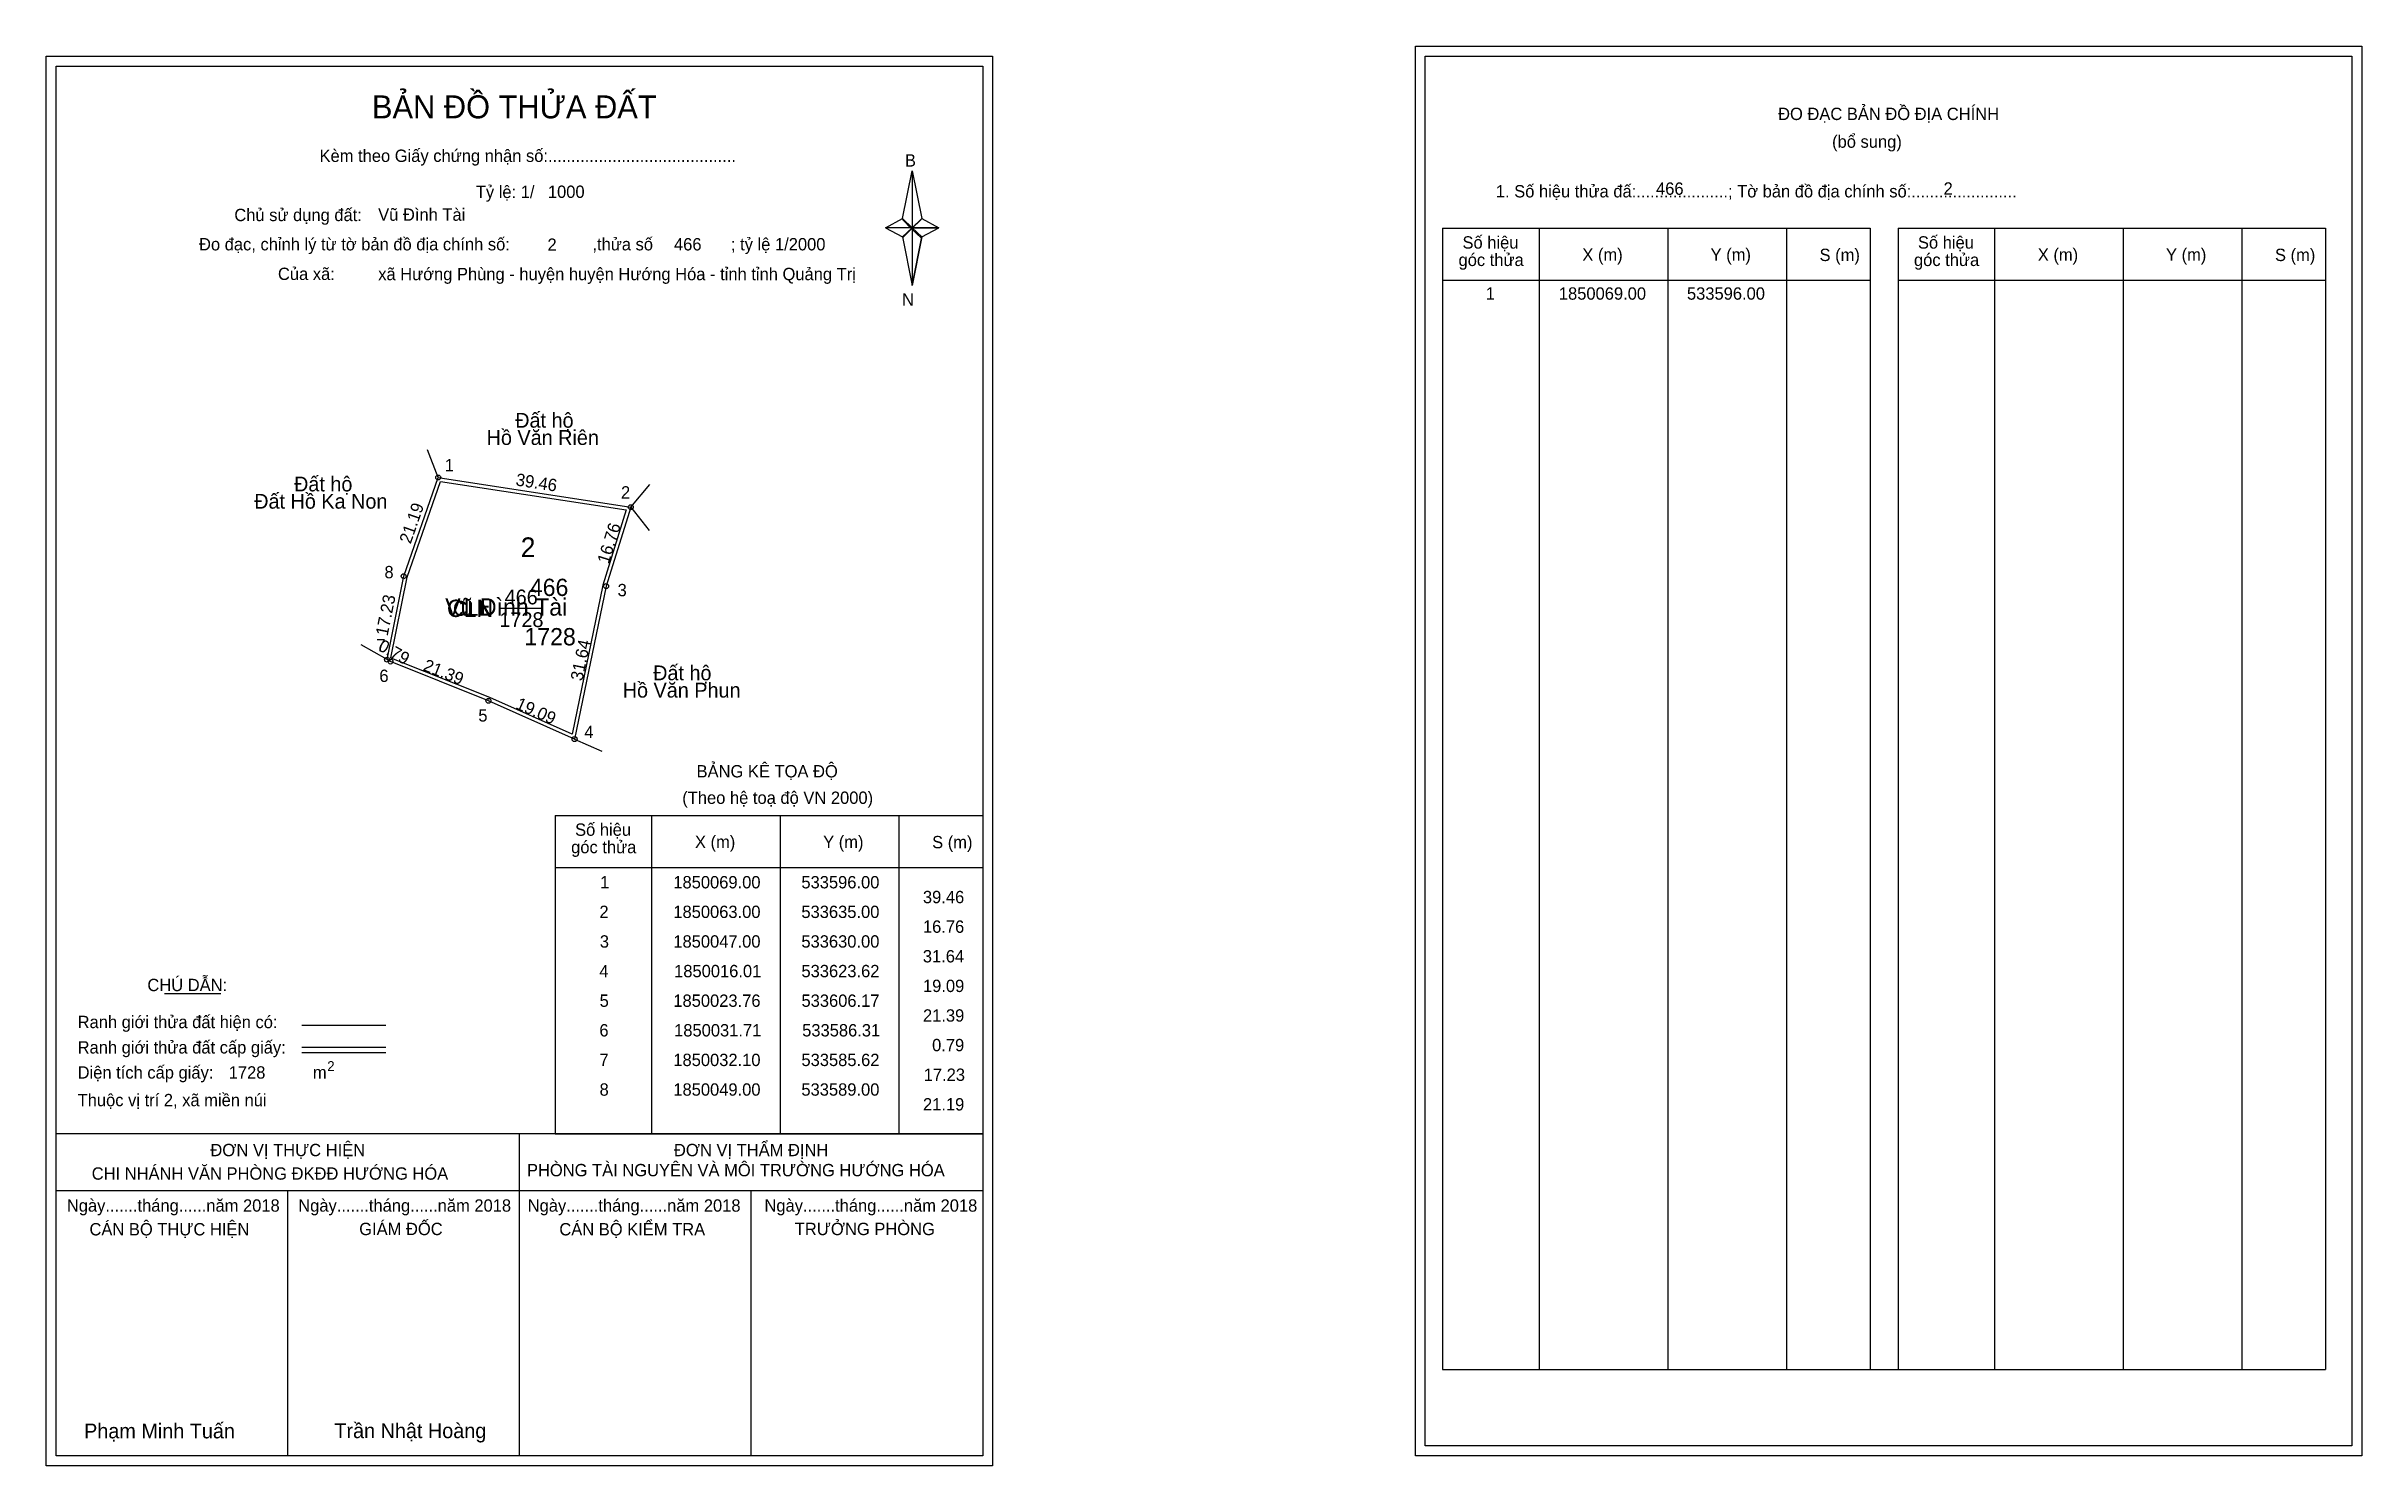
# Model space of a CAD drawing. Extents: x 533517 to 533986, y 1849869 to 1850156.
import ezdxf

# ---------------------------------------------------------------- set-up
doc = ezdxf.new("R2010")
doc.units = 0
for name, color, linetype in [('Level 1', 7, 'Continuous'), ('Level 10', 7, 'Continuous'), ('Level 11', 7, 'Continuous'), ('Level 13', 7, 'Continuous'), ('Level 2', 7, 'Continuous'), ('Level 27', 7, 'Continuous'), ('Level 3', 7, 'Continuous'), ('Level 36', 7, 'Continuous'), ('Level 4', 7, 'Continuous'), ('Level 49', 7, 'Continuous'), ('Level 5', 7, 'Continuous'), ('Level 53', 7, 'Continuous'), ('Level 55', 7, 'Continuous'), ('Level 6', 7, 'Continuous'), ('Level 63', 7, 'Continuous'), ('Level 7', 7, 'Continuous'), ('Level 9', 7, 'Continuous')]:
    doc.layers.add(name, color=color, linetype=linetype)

msp = doc.modelspace()

# ---------------------------------------------------------------- linework, layer by layer
at = {"layer": 'Level 1'}
for p, q in [((533518.61, 1850152.37), (533518.61, 1850152.37)), ((533795.93, 1850154.37), (533795.93, 1850154.37)), ((533690.03, 1850121.49), (533692, 1850131.13)), ((533692, 1850131.13), (533692, 1850119.6)), ((533692, 1850131.13), (533693.96, 1850121.49)), ((533686.58, 1850119.6), (533690.03, 1850121.49)), ((533690.03, 1850121.49), (533692, 1850119.6)), ((533691.85, 1850119.38), (533690.03, 1850121.27)), ((533692, 1850119.6), (533690.03, 1850117.76)), ((533691.85, 1850119.38), (533690.03, 1850117.54)), ((533690.03, 1850117.54), (533691.85, 1850119.38)), ((533690.03, 1850117.76), (533692, 1850107.9)), ((533693.82, 1850121.27), (533691.85, 1850119.38)), ((533691.85, 1850119.38), (533693.82, 1850121.27)), ((533693.82, 1850117.54), (533691.85, 1850119.38)), ((533693.96, 1850121.49), (533692, 1850119.6)), ((533692, 1850119.6), (533692, 1850107.9)), ((533692, 1850119.6), (533697.41, 1850119.6)), ((533692, 1850119.6), (533693.96, 1850117.76)), ((533693.96, 1850117.76), (533692, 1850107.9)), ((533693.96, 1850117.76), (533697.41, 1850119.6)), ((533799.46, 1850119.51), (533886.06, 1850119.51)), ((533819.05, 1849888.25), (533819.05, 1850119.51)), ((533845.12, 1849888.25), (533845.12, 1850119.51)), ((533869.1, 1850119.51), (533869.1, 1849888.25)), ((533886.06, 1850119.51), (533886.06, 1849888.25)), ((533891.72, 1850119.51), (533978.32, 1850119.51)), ((533911.31, 1849888.25), (533911.31, 1850119.51)), ((533937.38, 1849888.25), (533937.38, 1850119.51)), ((533961.35, 1850119.51), (533961.35, 1849888.25)), ((533978.32, 1850119.51), (533978.32, 1849888.25)), ((533799.46, 1850108.99), (533886.06, 1850108.99)), ((533891.72, 1850108.99), (533978.32, 1850108.99)), ((533619.7, 1850000.54), (533706.3, 1850000.54)), ((533639.29, 1849936.02), (533639.29, 1850000.54)), ((533665.36, 1849936.02), (533665.36, 1850000.54)), ((533689.33, 1850000.54), (533689.33, 1849936.02)), ((533619.7, 1849990.01), (533706.3, 1849990.01)), ((533540.52, 1849964.43), (533551.93, 1849964.43)), ((533568.39, 1849958.03), (533585.4, 1849958.03)), ((533568.39, 1849953.58), (533585.4, 1849953.58)), ((533568.39, 1849952.49), (533585.4, 1849952.49)), ((533625.43, 1849936.02), (533518.6, 1849936.02)), ((533706.3, 1849936.02), (533601.46, 1849936.02)), ((533612.45, 1849870.79), (533612.45, 1849936.02)), ((533619.7, 1849936.01), (533706.3, 1849936.01)), ((533706.3, 1849924.47), (533518.6, 1849924.47)), ((533565.53, 1849870.79), (533565.53, 1849924.47)), ((533659.38, 1849870.79), (533659.38, 1849924.47)), ((533799.46, 1849888.25), (533978.32, 1849888.25)), ((533706.3, 1849870.79), (533706.3, 1849870.79)), ((533983.63, 1849872.79), (533983.63, 1849872.79))]:
    msp.add_line(p, q, dxfattribs=at)
for points in [[(533690.03, 1850121.49), (533692, 1850131.13), (533692, 1850119.6)], [(533686.58, 1850119.6), (533690.03, 1850117.76), (533692, 1850119.6)], [(533692, 1850119.6), (533693.96, 1850121.49), (533697.41, 1850119.6)], [(533692, 1850119.6), (533692, 1850107.9), (533693.96, 1850117.76)]]:
    msp.add_lwpolyline(points, close=True, dxfattribs=at)
at = {"layer": 'Level 10'}
for points in [[(533596, 1850069), (533635, 1850063), (533630, 1850047), (533623.62, 1850016.01), (533606.17, 1850023.76), (533586.31, 1850031.71), (533585.62, 1850032.1), (533589, 1850049)], [(533596.47, 1850068.22), (533634.09, 1850062.43), (533629.32, 1850047.18), (533623.11, 1850017), (533606.44, 1850024.41), (533586.61, 1850032.34), (533586.41, 1850032.46), (533589.68, 1850048.81)]]:
    msp.add_lwpolyline(points, close=True, dxfattribs=at)
at = {"layer": 'Level 11'}
for centre in [(533596, 1850069), (533596, 1850069), (533635, 1850063), (533589, 1850049), (533630, 1850047), (533585.62, 1850032.1), (533586.31, 1850031.71), (533606.17, 1850023.76), (533623.62, 1850016.01)]:
    msp.add_circle(centre, 0.5, dxfattribs=at)
at = {"layer": 'Level 27'}
for p, q in [((533596, 1850069), (533593.85, 1850074.6)), ((533635, 1850063), (533638.84, 1850067.61)), ((533635, 1850063), (533638.7, 1850058.27)), ((533585.62, 1850032.1), (533580.41, 1850035.07)), ((533623.62, 1850016.01), (533629.11, 1850013.59))]:
    msp.add_line(p, q, dxfattribs=at)
at = {"layer": 'Level 3'}
for p, q in [((533799.46, 1850119.51), (533799.46, 1849888.25)), ((533891.72, 1850119.51), (533891.72, 1849888.25)), ((533619.7, 1850000.54), (533619.7, 1849936.02))]:
    msp.add_line(p, q, dxfattribs=at)
at = {"layer": 'Level 63'}
for points in [[(533793.93, 1850156.37), (533985.63, 1850156.37), (533985.63, 1849870.79), (533793.93, 1849870.79)], [(533516.6, 1850154.37), (533708.3, 1850154.37), (533708.3, 1849868.79), (533516.6, 1849868.79)], [(533518.6, 1850152.37), (533706.3, 1850152.37), (533706.3, 1849870.79), (533518.6, 1849870.79)], [(533795.93, 1850154.37), (533983.63, 1850154.37), (533983.63, 1849872.79), (533795.93, 1849872.79)]]:
    msp.add_lwpolyline(points, close=True, dxfattribs=at)
at = {"layer": 'Level 9'}
msp.add_line((533608.39, 1850042.5), (533617.01, 1850042.5), dxfattribs=at)

# ---------------------------------------------------------------- texts
at = {"layer": 'Level 1'}
for s, height, p in [('BẢN ĐỒ THỬA ĐẤT', 4.6657, (533582.57, 1850141.77)), ('ĐO ĐẠC BẢN ĐỒ ĐỊA CHÍNH', 2.5, (533867.41, 1850141.43)), ('(bổ sung)', 2.5, (533878.35, 1850135.81)), ('Kèm theo Giấy chứng nhận số:.........................................', 2.5, (533571.95, 1850132.94)), ('B', 2.5, (533690.54, 1850132)), ('1. Số hiệu thửa đấ:....................; Tờ bản đồ địa chính số:.......................', 2.5, (533810.24, 1850125.75)), ('Chủ sử dụng đất:', 2.5, (533554.69, 1850120.95)), ('Đo đạc, chỉnh lý từ tờ bản đồ địa chính số:                  ,thửa số                 ; tỷ lệ 1/2000', 2.5, (533547.54, 1850115.02)), ('Số hiệu', 2.5, (533803.48, 1850115.38)), ('Số hiệu', 2.5, (533895.74, 1850115.38)), ('góc thửa', 2.5, (533802.68, 1850111.85)), ('X (m)', 2.5, (533827.76, 1850112.91)), ('Y (m)', 2.5, (533853.74, 1850112.91)), ('S (m)', 2.5, (533875.81, 1850112.86)), ('góc thửa', 2.5, (533894.94, 1850111.85)), ('X (m)', 2.5, (533920.02, 1850112.91)), ('Y (m)', 2.5, (533945.99, 1850112.91)), ('S (m)', 2.5, (533968.07, 1850112.86)), ('Của xã:', 2.5, (533563.53, 1850109.02)), ('N', 2.5, (533689.94, 1850103.83)), ('BẢNG KÊ TỌA ĐỘ', 2.5, (533648.33, 1850008.24)), ('(Theo hệ toạ độ VN 2000)', 2.5, (533645.43, 1850002.88)), ('góc thửa', 2.5, (533622.92, 1849992.88)), ('Số hiệu', 2.5, (533623.72, 1849996.41)), ('X (m)', 2.5, (533648, 1849993.93)), ('Y (m)', 2.5, (533673.97, 1849993.93)), ('S (m)', 2.5, (533696.05, 1849993.88)), ('CHÚ DẪN:', 2.5, (533537.08, 1849964.94)), ('Ranh giới thửa đất hiện có:', 2.5, (533522.95, 1849957.44)), ('Ranh giới thửa đất cấp giấy:', 2.5, (533522.95, 1849952.3)), ('Diện tích cấp giấy:', 2.5, (533522.95, 1849947.22)), ('m', 2.5, (533570.61, 1849947.24)), ('2', 2, (533573.51, 1849948.75)), ('Thuộc vị trí 2, xã miền núi', 2.5, (533522.95, 1849941.62)), ('ĐƠN VỊ THỰC HIỆN', 2.5, (533549.84, 1849931.5)), ('ĐƠN VỊ THẨM ĐỊNH', 2.5, (533643.74, 1849931.5)), ('CHI NHÁNH VĂN PHÒNG ĐKĐĐ HƯỚNG HÓA', 2.5, (533525.8, 1849926.74)), ('PHÒNG TÀI NGUYÊN VÀ MÔI TRƯỜNG HƯỚNG HÓA', 2.5, (533613.97, 1849927.43)), ('Ngày.......tháng......năm 2018', 2.5, (533520.77, 1849920.26)), ('Ngày.......tháng......năm 2018', 2.5, (533567.64, 1849920.26)), ('Ngày.......tháng......năm 2018', 2.5, (533614.12, 1849920.26)), ('Ngày.......tháng......năm 2018', 2.5, (533662.08, 1849920.26)), ('CÁN BỘ THỰC HIỆN', 2.5, (533525.35, 1849915.45)), ('GIÁM ĐỐC', 2.5, (533579.99, 1849915.51)), ('CÁN BỘ KIỂM TRA', 2.5, (533620.53, 1849915.45)), ('TRƯỞNG PHÒNG', 2.5, (533668.22, 1849915.51)), ('Phạm Minh Tuấn', 3, (533524.26, 1849874.33)), ('Trần Nhật Hoàng', 3, (533574.96, 1849874.38))]:
    msp.add_text(s, height=height, dxfattribs=at).set_placement(p)
at = {"layer": 'Level 11'}
msp.add_text('Tỷ lệ: 1/', height=2.5, dxfattribs=at).set_placement((533603.61, 1850125.63))
at = {"layer": 'Level 13'}
for s, p in [('CLN', (533599, 1850041)), ('466', (533609.46, 1850043.3)), ('1728', (533608.39, 1850038.7))]:
    msp.add_text(s, height=3, dxfattribs=at).set_placement(p)
at = {"layer": 'Level 2'}
msp.add_text('Vũ Đình Tài', height=3.5, dxfattribs=at).set_placement((533597.41, 1850041.02))
at = {"layer": 'Level 3'}
msp.add_text('CLN', height=3.5, dxfattribs=at).set_placement((533597.76, 1850040.75))
at = {"layer": 'Level 36'}
for s, p in [('Đất hộ', (533611.59, 1850079.1)), ('Hồ Văn Riên', (533605.8, 1850075.6)), ('Đất Hồ Ka Non', (533558.72, 1850062.69)), ('Đất hộ', (533566.79, 1850066.19)), ('Đất hộ', (533639.53, 1850027.92)), ('Hồ Văn Phun', (533633.37, 1850024.42))]:
    msp.add_text(s, height=3, dxfattribs=at).set_placement(p)
at = {"layer": 'Level 4'}
msp.add_text('466', height=3.5, dxfattribs=at).set_placement((533614.55, 1850045))
at = {"layer": 'Level 49'}
for s, rotation, p in [('39.46', 351.2538, (533611.58, 1850067.41)), ('21.19', 70.71, (533590.4, 1850055.42)), ('16.76', 72.646, (533630.52, 1850051.34)), ('17.23', 78.6901, (533585.74, 1850036.78)), ('0.79', 330.5241, (533583.61, 1850034.15)), ('31.64', 78.3669, (533625.2, 1850027.66)), ('21.39', 338.1837, (533592.75, 1850029.99)), ('19.09', 336.0527, (533611.49, 1850022.27))]:
    msp.add_text(s, height=2.5, rotation=rotation, dxfattribs=at).set_placement(p)
at = {"layer": 'Level 5'}
msp.add_text('1728', height=3.5, dxfattribs=at).set_placement((533613.45, 1850035))
at = {"layer": 'Level 53'}
for s, p in [('1', (533808.18, 1850105.03)), ('1850069.00', (533823, 1850105.03)), ('533596.00', (533848.95, 1850105.03)), ('1', (533628.8, 1849985.76)), ('1850069.00', (533643.62, 1849985.76)), ('533596.00', (533669.56, 1849985.76)), ('2', (533628.65, 1849979.76)), ('1850063.00', (533643.62, 1849979.76)), ('533635.00', (533669.56, 1849979.76)), ('39.46', (533694.18, 1849982.76)), ('16.76', (533694.18, 1849976.76)), ('3', (533628.73, 1849973.76)), ('1850047.00', (533643.62, 1849973.76)), ('533630.00', (533669.56, 1849973.76)), ('31.64', (533694.16, 1849970.76)), ('4', (533628.64, 1849967.76)), ('1850016.01', (533643.78, 1849967.76)), ('533623.62', (533669.57, 1849967.76)), ('5', (533628.69, 1849961.76)), ('1850023.76', (533643.62, 1849961.76)), ('533606.17', (533669.58, 1849961.76)), ('19.09', (533694.19, 1849964.76)), ('6', (533628.64, 1849955.76)), ('1850031.71', (533643.78, 1849955.76)), ('533586.31', (533669.72, 1849955.76)), ('21.39', (533694.19, 1849958.76)), ('0.79', (533696.04, 1849952.76)), ('7', (533628.65, 1849949.76)), ('1850032.10', (533643.62, 1849949.76)), ('533585.62', (533669.57, 1849949.76)), ('17.23', (533694.34, 1849946.76)), ('8', (533628.68, 1849943.76)), ('1850049.00', (533643.62, 1849943.76)), ('533589.00', (533669.56, 1849943.76)), ('21.19', (533694.19, 1849940.76))]:
    msp.add_text(s, height=2.5, dxfattribs=at).set_placement(p)
at = {"layer": 'Level 55'}
for s, height, p in [('462', 0.11, (533595.88, 1850068.89)), ('1', 0.4, (533595.89, 1850069)), ('0', 0.11, (533595.96, 1850068.89)), ('0', 0.11, (533595.96, 1850068.89)), ('462', 0.11, (533634.88, 1850062.89)), ('2', 0.4, (533634.86, 1850063)), ('0', 0.11, (533634.96, 1850062.89)), ('8', 0.4, (533588.87, 1850049)), ('0', 0.11, (533588.96, 1850048.89)), ('0', 0.11, (533588.96, 1850048.89)), ('3', 0.4, (533629.88, 1850047)), ('0', 0.11, (533629.96, 1850046.89)), ('7', 0.4, (533585.49, 1850032.1)), ('0', 0.11, (533585.58, 1850031.99)), ('0', 0.11, (533585.58, 1850031.99)), ('0', 0.11, (533585.58, 1850031.99)), ('0', 0.11, (533585.58, 1850031.99)), ('6', 0.4, (533586.17, 1850031.71)), ('0', 0.11, (533586.27, 1850031.6)), ('0', 0.11, (533586.27, 1850031.6)), ('5', 0.4, (533606.04, 1850023.76)), ('0', 0.11, (533606.13, 1850023.65)), ('0', 0.11, (533606.13, 1850023.65)), ('4', 0.4, (533623.48, 1850016.01)), ('0', 0.11, (533623.58, 1850015.9)), ('0', 0.11, (533623.58, 1850015.9)), ('0', 0.11, (533623.58, 1850015.9))]:
    msp.add_text(s, height=height, dxfattribs=at).set_placement(p)
at = {"layer": 'Level 6'}
for s, p in [('1000', (533618.21, 1850125.65)), ('466', (533842.69, 1850126.29)), ('2', (533900.93, 1850126.31)), ('Vũ Đình Tài', (533583.83, 1850121.02)), ('2', (533618.13, 1850114.93)), ('466', (533643.75, 1850115.01)), ('xã Hướng Phùng - huyện huyện Hướng Hóa - tỉnh tỉnh Quảng Trị', (533583.84, 1850108.98)), ('1728', (533553.55, 1849947.22))]:
    msp.add_text(s, height=2.5, dxfattribs=at).set_placement(p)
at = {"layer": 'Level 7'}
msp.add_text('2', height=4, dxfattribs=at).set_placement((533612.71, 1850052.87))
at = {"layer": 'Level 9'}
for s, p in [('1', (533597.31, 1850070.24)), ('2', (533633.02, 1850064.74)), ('8', (533585.1, 1850048.59)), ('3', (533632.33, 1850044.95)), ('7', (533583.45, 1850033.76)), ('6', (533584.07, 1850027.58)), ('5', (533604.12, 1850019.56)), ('4', (533625.6, 1850016.23))]:
    msp.add_text(s, height=2.5, dxfattribs=at).set_placement(p)

doc.saveas('drawing.dxf')
